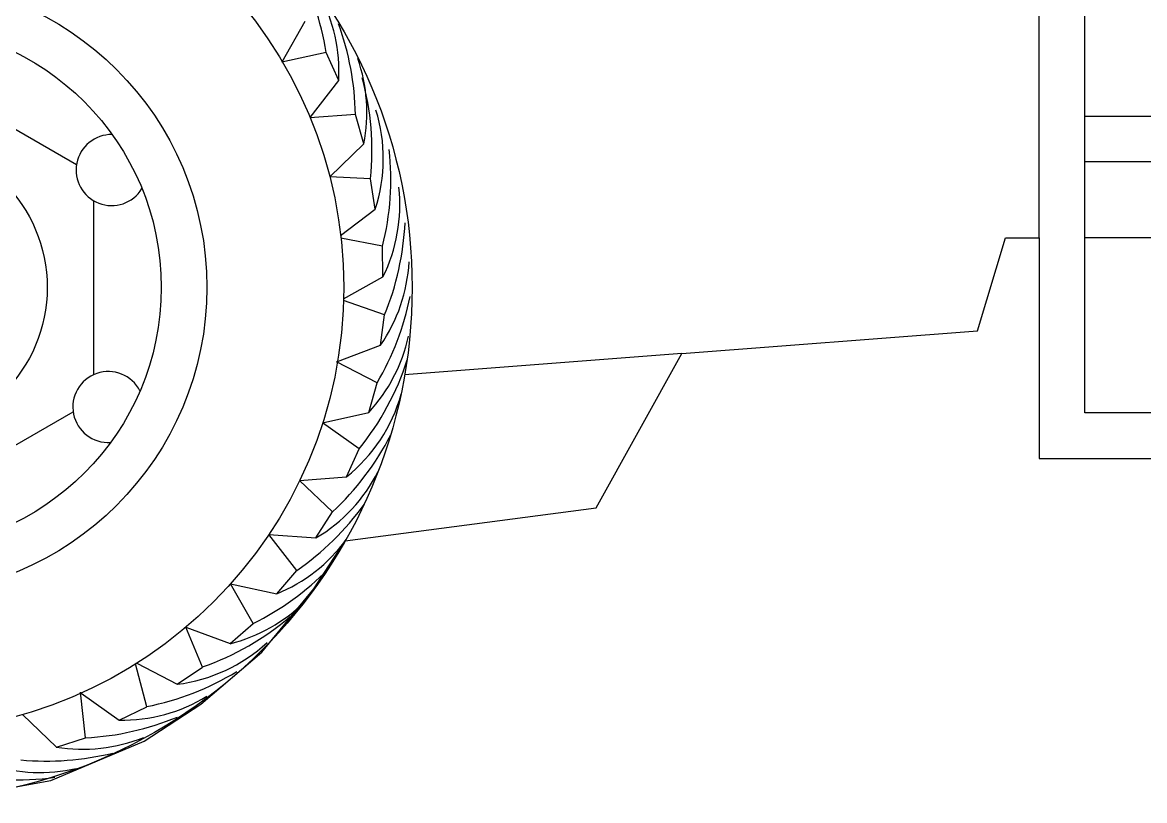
# Model space of a CAD drawing. Extents: x -121210 to 57230, y 84783 to 157800.
# Drawn here: x 25680 to 27092, y 105669 to 106649 of the extents above; entities that cross this region are included whole.
import ezdxf

# ---------------------------------------------------------------- set-up
doc = ezdxf.new("R2010")
doc.units = 0
doc.header["$MEASUREMENT"] = 0
doc.layers.get('0').update_dxf_attribs({"linetype": 'CONTINUOUS'})

# ---------------------------------------------------------------- blocks, each defined once
blk = doc.blocks.new('A$C0C516246')
for p, q in [((2517.9, 708.8), (2517.9, 1263.5)), ((2575.3, 488.6), (2575.3, 1263.5)), ((1565.1, 930.5), (1593.9, 981.6)), ((1620.6, 942.2), (1564.5, 929.7)), ((1636.3, 906.8), (1620.6, 942.2)), ((1306.3, 800.5), (1109.6, 914.1)), ((1600.2, 860.1), (1636.3, 906.8)), ((1657.3, 864.1), (1599.9, 859.8)), ((1667.7, 826.9), (1657.3, 864.1)), ((3178, 861.7), (2575.3, 861.7)), ((1625, 785.5), (1667.7, 826.9)), ((3178, 804.3), (2575.3, 804.3)), ((1676.3, 783.2), (1625, 785.5)), ((1682.3, 745), (1676.3, 783.2)), ((1328, 536.8), (1328, 755.4)), ((1638.7, 711.9), (1682.3, 745)), ((1691.5, 698.3), (1639.1, 708.2)), ((2440.5, 591.6), (2475.7, 708.8)), ((2475.7, 708.8), (2517.9, 708.8)), ((2517.9, 708.8), (2517.9, 431.2)), ((2780.1, 708.8), (2575.3, 708.8)), ((1691.9, 659.6), (1691.5, 698.3)), ((1642.4, 632.1), (1691.9, 659.6)), ((1694.1, 612.1), (1642.3, 629.9)), ((1689, 573.8), (1694.1, 612.1)), ((2068.2, 563.1), (2440.5, 591.6)), ((1634.7, 553.1), (1689, 573.8)), ((1684.6, 526.4), (1633.4, 552.6)), ((2068.2, 563.1), (1719.2, 536.4)), ((1960.4, 368.9), (2068.2, 563.1)), ((1674, 489.2), (1684.6, 526.4)), ((1114.3, 381.5), (1302, 489.9)), ((1616, 476.1), (1674, 489.2)), ((3178, 488.6), (2575.3, 488.6)), ((1662, 443.2), (1616, 476.1)), ((1646.2, 408), (1662, 443.2)), ((2517.9, 431.2), (3235.4, 431.2)), ((1628.4, 363.8), (1586.8, 403.6)), ((1587.1, 403.6), (1646.2, 408)), ((1644.4, 327.5), (1960.4, 368.9)), ((1607.6, 331.2), (1628.4, 363.8)), ((1583.6, 290.1), (1548.2, 335.5)), ((1548.3, 335.3), (1607.6, 331.2)), ((1605, 267), (1644.4, 327.5)), ((1558.4, 260.8), (1583.6, 290.1)), ((1528.8, 223.5), (1500.2, 273.4)), ((1500.2, 273.4), (1558.4, 260.8)), ((1539.4, 187.6), (1605, 267)), ((1443.9, 218.8), (1499.7, 198.1)), ((1464.9, 168.7), (1443.9, 218.8)), ((1499.7, 198.1), (1528.8, 223.5)), ((1462.7, 121.9), (1539.4, 187.6)), ((1394.6, 118.8), (1380.6, 172.6)), ((1382.1, 173.5), (1432.9, 147.1)), ((1432.9, 147.1), (1464.9, 168.7)), ((1317.7, 79.7), (1311.4, 136.9)), ((1312.3, 136), (1359.8, 101.9)), ((1359.8, 101.9), (1394.6, 118.8)), ((1391.6, 75.3), (1462.7, 121.9)), ((1238.4, 108.8), (1280.9, 68)), ((1273.9, 26), (1391.6, 75.3)), ((1280.9, 68), (1317.7, 79.7)), ((1137.1, 1.4), (1273.9, 26))]:
    blk.add_line(p, q)
for radius in [645.8, 559.7, 387.5, 330.1, 186.6]:
    blk.add_circle((1082.9, 646.4), radius)
for centre, radius, start, end in [((1275.3, 886.3), 349.8, 9.1958, 28.7147), ((1431.4, 917.8), 205.2, 356.9376, 28.2446), ((1307.5, 858), 349.8, 0.9901, 20.0968), ((1466.5, 867), 205.2, 348.732, 19.2489), ((1328.3, 818.8), 349.8, 354.1674, 15.1456), ((1487.2, 808.7), 205.2, 341.9092, 17.2869), ((1350.5, 794.1), 44.7, 89.2344, 328.5274), ((1352.1, 783.1), 349.8, 345.9617, 6.0176), ((1508, 750.5), 205.2, 333.7036, 6.143), ((1370.4, 744.7), 349.8, 337.7219, 357.2409), ((1520, 690.1), 205.2, 325.4638, 356.7708), ((1383.1, 703.8), 349.8, 329.5163, 348.623), ((1523.4, 628.4), 205.2, 317.2582, 347.7751), ((1389.8, 662.9), 349.8, 321.097, 342.0752), ((1346.3, 495.9), 44.7, 26.8914, 273.6121), ((1517.5, 567.8), 205.2, 308.8388, 344.2165), ((1390.3, 620.1), 349.8, 312.8914, 332.9472), ((1503.1, 507.7), 205.2, 300.6332, 333.0726), ((1384.6, 577.9), 349.8, 304.6516, 324.1705), ((1480.2, 450.5), 205.2, 292.3934, 323.7004), ((1373, 536.7), 349.8, 296.446, 315.5526), ((1449.4, 397), 205.2, 284.1878, 314.7047), ((1348.7, 498.7), 349.8, 289.4071, 310.3853), ((1407.4, 350.6), 205.2, 277.149, 312.5267), ((1326.6, 462), 349.8, 281.2015, 301.2574), ((1363.6, 307.1), 205.2, 268.9434, 301.3828), ((1299.6, 429), 349.8, 272.9617, 292.4807), ((1314, 270.4), 205.2, 260.7036, 292.0106), ((1268.1, 400.1), 349.8, 264.7561, 283.8628), ((1259.7, 241.1), 205.2, 252.498, 283.0149), ((1231.7, 376.5), 349.8, 256.7665, 277.7447)]:
    blk.add_arc(centre, radius, start, end)

msp = doc.modelspace()

# ---------------------------------------------------------------- block references
msp.add_blockref('A$C0C516246', (24441.4, 105668.7))

doc.saveas('drawing.dxf')
